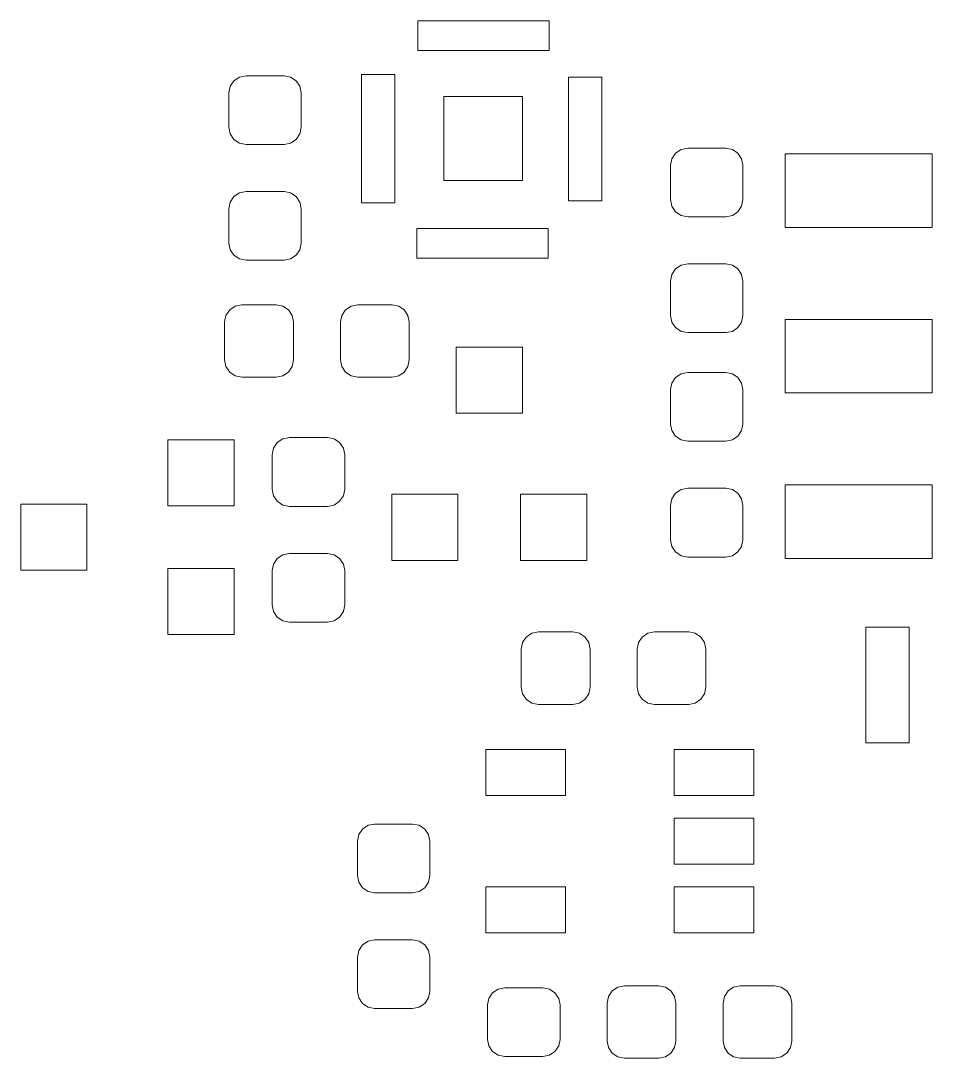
# Model space of a CAD drawing. Header units: millimetres. Extents: x -38 to 35, y -96 to 126.
# Drawn here: x 14.05 to 26.63, y -41.81 to -27.47 of the extents above; entities that cross this region are included whole.
import ezdxf

# ---------------------------------------------------------------- set-up
doc = ezdxf.new("R2010")
doc.units = ezdxf.units.MM
doc.header["$MEASUREMENT"] = 0
doc.layers.add('Layer 1', color=7, linetype='Continuous')

msp = doc.modelspace()

# ---------------------------------------------------------------- linework, layer by layer
at = {"layer": 'Layer 1', "color": 250, "lineweight": 20}
for points in [[(21.3439, -27.8818), (21.3439, -27.8818), (19.5314, -27.8818), (19.5314, -27.8818), (19.5314, -27.8818), (19.5314, -27.8818), (19.5314, -27.4716), (19.5314, -27.4716), (19.5314, -27.4716), (19.5314, -27.4716), (21.3439, -27.4716), (21.3439, -27.4716), (21.3439, -27.4716), (21.3439, -27.4716), (21.3439, -27.8818), (21.3439, -27.8818)], [(19.2139, -29.9852), (19.2139, -29.9852), (18.7509, -29.9852), (18.7509, -29.9852), (18.7509, -29.9852), (18.7509, -29.9852), (18.7509, -28.2124), (18.7509, -28.2124), (18.7509, -28.2124), (18.7509, -28.2124), (19.2139, -28.2124), (19.2139, -28.2124), (19.2139, -28.2124), (19.2139, -28.2124), (19.2139, -29.9852), (19.2139, -29.9852)], [(22.0715, -29.9586), (22.0715, -29.9586), (21.6085, -29.9586), (21.6085, -29.9586), (21.6085, -29.9586), (21.6085, -29.9586), (21.6085, -28.2521), (21.6085, -28.2521), (21.6085, -28.2521), (21.6085, -28.2521), (22.0715, -28.2521), (22.0715, -28.2521), (22.0715, -28.2521), (22.0715, -28.2521), (22.0715, -29.9586), (22.0715, -29.9586)], [(20.9735, -29.6808), (20.9735, -29.6808), (19.8887, -29.6808), (19.8887, -29.6808), (19.8887, -29.6808), (19.8887, -29.6808), (19.8887, -28.5166), (19.8887, -28.5166), (19.8887, -28.5166), (19.8887, -28.5166), (20.9735, -28.5166), (20.9735, -28.5166), (20.9735, -28.5166), (20.9735, -28.5166), (20.9735, -29.6808), (20.9735, -29.6808)], [(21.3307, -30.7525), (21.3307, -30.7525), (19.5182, -30.7525), (19.5182, -30.7525), (19.5182, -30.7525), (19.5182, -30.7525), (19.5182, -30.3423), (19.5182, -30.3423), (19.5182, -30.3423), (19.5182, -30.3423), (21.3307, -30.3423), (21.3307, -30.3423), (21.3307, -30.3423), (21.3307, -30.3423), (21.3307, -30.7525), (21.3307, -30.7525)]]:
    msp.add_open_spline(points, degree=3, knots=[0, 0, 0, 0, 0.2, 0.2, 0.2, 0.2, 0.4, 0.4, 0.4, 0.4, 0.6, 0.6, 0.6, 0.6, 1, 1, 1, 1], dxfattribs=at)
at = {"layer": 'Layer 1', "lineweight": 9}
for points, knots in [([(17.6822, -29.181), (17.6822, -29.181), (17.7731, -29.1629), (17.7731, -29.1629), (17.7731, -29.1629), (17.7731, -29.1629), (17.8501, -29.1114), (17.8501, -29.1114), (17.8501, -29.1114), (17.8501, -29.1114), (17.9016, -29.0344), (17.9016, -29.0344), (17.9016, -29.0344), (17.9016, -29.0344), (17.9197, -28.9435), (17.9197, -28.9435), (17.9197, -28.9435), (17.9197, -28.9435), (17.9197, -28.4685), (17.9197, -28.4685), (17.9197, -28.4685), (17.9197, -28.4685), (17.9016, -28.3776), (17.9016, -28.3776), (17.9016, -28.3776), (17.9016, -28.3776), (17.8501, -28.3006), (17.8501, -28.3006), (17.8501, -28.3006), (17.8501, -28.3006), (17.7731, -28.2491), (17.7731, -28.2491), (17.7731, -28.2491), (17.7731, -28.2491), (17.6822, -28.231), (17.6822, -28.231), (17.6822, -28.231), (17.6822, -28.231), (17.1572, -28.231), (17.1572, -28.231), (17.1572, -28.231), (17.1572, -28.231), (17.0663, -28.2491), (17.0663, -28.2491), (17.0663, -28.2491), (17.0663, -28.2491), (16.9893, -28.3006), (16.9893, -28.3006), (16.9893, -28.3006), (16.9893, -28.3006), (16.9378, -28.3776), (16.9378, -28.3776), (16.9378, -28.3776), (16.9378, -28.3776), (16.9197, -28.4685), (16.9197, -28.4685), (16.9197, -28.4685), (16.9197, -28.4685), (16.9197, -28.9435), (16.9197, -28.9435), (16.9197, -28.9435), (16.9197, -28.9435), (16.9378, -29.0344), (16.9378, -29.0344), (16.9378, -29.0344), (16.9378, -29.0344), (16.9893, -29.1114), (16.9893, -29.1114), (16.9893, -29.1114), (16.9893, -29.1114), (17.0663, -29.1629), (17.0663, -29.1629), (17.0663, -29.1629), (17.0663, -29.1629), (17.1572, -29.181), (17.1572, -29.181), (17.1572, -29.181), (17.1572, -29.181), (17.6822, -29.181), (17.6822, -29.181)], [0, 0, 0, 0, 0.047619, 0.047619, 0.047619, 0.047619, 0.0952381, 0.0952381, 0.0952381, 0.0952381, 0.1428571, 0.1428571, 0.1428571, 0.1428571, 0.1904762, 0.1904762, 0.1904762, 0.1904762, 0.2380952, 0.2380952, 0.2380952, 0.2380952, 0.2857143, 0.2857143, 0.2857143, 0.2857143, 0.3333333, 0.3333333, 0.3333333, 0.3333333, 0.3809524, 0.3809524, 0.3809524, 0.3809524, 0.4285714, 0.4285714, 0.4285714, 0.4285714, 0.4761905, 0.4761905, 0.4761905, 0.4761905, 0.5238095, 0.5238095, 0.5238095, 0.5238095, 0.5714286, 0.5714286, 0.5714286, 0.5714286, 0.6190476, 0.6190476, 0.6190476, 0.6190476, 0.6666667, 0.6666667, 0.6666667, 0.6666667, 0.7142857, 0.7142857, 0.7142857, 0.7142857, 0.7619048, 0.7619048, 0.7619048, 0.7619048, 0.8095238, 0.8095238, 0.8095238, 0.8095238, 0.8571429, 0.8571429, 0.8571429, 0.8571429, 0.9047619, 0.9047619, 0.9047619, 0.9047619, 1, 1, 1, 1]), ([(23.7822, -30.181), (23.7822, -30.181), (23.8731, -30.1629), (23.8731, -30.1629), (23.8731, -30.1629), (23.8731, -30.1629), (23.9501, -30.1114), (23.9501, -30.1114), (23.9501, -30.1114), (23.9501, -30.1114), (24.0016, -30.0344), (24.0016, -30.0344), (24.0016, -30.0344), (24.0016, -30.0344), (24.0197, -29.9435), (24.0197, -29.9435), (24.0197, -29.9435), (24.0197, -29.9435), (24.0197, -29.4685), (24.0197, -29.4685), (24.0197, -29.4685), (24.0197, -29.4685), (24.0016, -29.3776), (24.0016, -29.3776), (24.0016, -29.3776), (24.0016, -29.3776), (23.9501, -29.3006), (23.9501, -29.3006), (23.9501, -29.3006), (23.9501, -29.3006), (23.8731, -29.2491), (23.8731, -29.2491), (23.8731, -29.2491), (23.8731, -29.2491), (23.7822, -29.231), (23.7822, -29.231), (23.7822, -29.231), (23.7822, -29.231), (23.2572, -29.231), (23.2572, -29.231), (23.2572, -29.231), (23.2572, -29.231), (23.1663, -29.2491), (23.1663, -29.2491), (23.1663, -29.2491), (23.1663, -29.2491), (23.0893, -29.3006), (23.0893, -29.3006), (23.0893, -29.3006), (23.0893, -29.3006), (23.0378, -29.3776), (23.0378, -29.3776), (23.0378, -29.3776), (23.0378, -29.3776), (23.0197, -29.4685), (23.0197, -29.4685), (23.0197, -29.4685), (23.0197, -29.4685), (23.0197, -29.9435), (23.0197, -29.9435), (23.0197, -29.9435), (23.0197, -29.9435), (23.0378, -30.0344), (23.0378, -30.0344), (23.0378, -30.0344), (23.0378, -30.0344), (23.0893, -30.1114), (23.0893, -30.1114), (23.0893, -30.1114), (23.0893, -30.1114), (23.1663, -30.1629), (23.1663, -30.1629), (23.1663, -30.1629), (23.1663, -30.1629), (23.2572, -30.181), (23.2572, -30.181), (23.2572, -30.181), (23.2572, -30.181), (23.7822, -30.181), (23.7822, -30.181)], [0, 0, 0, 0, 0.047619, 0.047619, 0.047619, 0.047619, 0.0952381, 0.0952381, 0.0952381, 0.0952381, 0.1428571, 0.1428571, 0.1428571, 0.1428571, 0.1904762, 0.1904762, 0.1904762, 0.1904762, 0.2380952, 0.2380952, 0.2380952, 0.2380952, 0.2857143, 0.2857143, 0.2857143, 0.2857143, 0.3333333, 0.3333333, 0.3333333, 0.3333333, 0.3809524, 0.3809524, 0.3809524, 0.3809524, 0.4285714, 0.4285714, 0.4285714, 0.4285714, 0.4761905, 0.4761905, 0.4761905, 0.4761905, 0.5238095, 0.5238095, 0.5238095, 0.5238095, 0.5714286, 0.5714286, 0.5714286, 0.5714286, 0.6190476, 0.6190476, 0.6190476, 0.6190476, 0.6666667, 0.6666667, 0.6666667, 0.6666667, 0.7142857, 0.7142857, 0.7142857, 0.7142857, 0.7619048, 0.7619048, 0.7619048, 0.7619048, 0.8095238, 0.8095238, 0.8095238, 0.8095238, 0.8571429, 0.8571429, 0.8571429, 0.8571429, 0.9047619, 0.9047619, 0.9047619, 0.9047619, 1, 1, 1, 1]), ([(26.6337, -29.312), (26.6337, -29.312), (24.6017, -29.312), (24.6017, -29.312), (24.6017, -29.312), (24.6017, -29.312), (24.6017, -30.328), (24.6017, -30.328), (24.6017, -30.328), (24.6017, -30.328), (26.6337, -30.328), (26.6337, -30.328), (26.6337, -30.328), (26.6337, -30.328), (26.6337, -29.312), (26.6337, -29.312)], [0, 0, 0, 0, 0.2, 0.2, 0.2, 0.2, 0.4, 0.4, 0.4, 0.4, 0.6, 0.6, 0.6, 0.6, 1, 1, 1, 1]), ([(17.6822, -30.781), (17.6822, -30.781), (17.7731, -30.7629), (17.7731, -30.7629), (17.7731, -30.7629), (17.7731, -30.7629), (17.8501, -30.7114), (17.8501, -30.7114), (17.8501, -30.7114), (17.8501, -30.7114), (17.9016, -30.6344), (17.9016, -30.6344), (17.9016, -30.6344), (17.9016, -30.6344), (17.9197, -30.5435), (17.9197, -30.5435), (17.9197, -30.5435), (17.9197, -30.5435), (17.9197, -30.0685), (17.9197, -30.0685), (17.9197, -30.0685), (17.9197, -30.0685), (17.9016, -29.9776), (17.9016, -29.9776), (17.9016, -29.9776), (17.9016, -29.9776), (17.8501, -29.9006), (17.8501, -29.9006), (17.8501, -29.9006), (17.8501, -29.9006), (17.7731, -29.8491), (17.7731, -29.8491), (17.7731, -29.8491), (17.7731, -29.8491), (17.6822, -29.831), (17.6822, -29.831), (17.6822, -29.831), (17.6822, -29.831), (17.1572, -29.831), (17.1572, -29.831), (17.1572, -29.831), (17.1572, -29.831), (17.0663, -29.8491), (17.0663, -29.8491), (17.0663, -29.8491), (17.0663, -29.8491), (16.9893, -29.9006), (16.9893, -29.9006), (16.9893, -29.9006), (16.9893, -29.9006), (16.9378, -29.9776), (16.9378, -29.9776), (16.9378, -29.9776), (16.9378, -29.9776), (16.9197, -30.0685), (16.9197, -30.0685), (16.9197, -30.0685), (16.9197, -30.0685), (16.9197, -30.5435), (16.9197, -30.5435), (16.9197, -30.5435), (16.9197, -30.5435), (16.9378, -30.6344), (16.9378, -30.6344), (16.9378, -30.6344), (16.9378, -30.6344), (16.9893, -30.7114), (16.9893, -30.7114), (16.9893, -30.7114), (16.9893, -30.7114), (17.0663, -30.7629), (17.0663, -30.7629), (17.0663, -30.7629), (17.0663, -30.7629), (17.1572, -30.781), (17.1572, -30.781), (17.1572, -30.781), (17.1572, -30.781), (17.6822, -30.781), (17.6822, -30.781)], [0, 0, 0, 0, 0.047619, 0.047619, 0.047619, 0.047619, 0.0952381, 0.0952381, 0.0952381, 0.0952381, 0.1428571, 0.1428571, 0.1428571, 0.1428571, 0.1904762, 0.1904762, 0.1904762, 0.1904762, 0.2380952, 0.2380952, 0.2380952, 0.2380952, 0.2857143, 0.2857143, 0.2857143, 0.2857143, 0.3333333, 0.3333333, 0.3333333, 0.3333333, 0.3809524, 0.3809524, 0.3809524, 0.3809524, 0.4285714, 0.4285714, 0.4285714, 0.4285714, 0.4761905, 0.4761905, 0.4761905, 0.4761905, 0.5238095, 0.5238095, 0.5238095, 0.5238095, 0.5714286, 0.5714286, 0.5714286, 0.5714286, 0.6190476, 0.6190476, 0.6190476, 0.6190476, 0.6666667, 0.6666667, 0.6666667, 0.6666667, 0.7142857, 0.7142857, 0.7142857, 0.7142857, 0.7619048, 0.7619048, 0.7619048, 0.7619048, 0.8095238, 0.8095238, 0.8095238, 0.8095238, 0.8571429, 0.8571429, 0.8571429, 0.8571429, 0.9047619, 0.9047619, 0.9047619, 0.9047619, 1, 1, 1, 1]), ([(23.7822, -31.781), (23.7822, -31.781), (23.8731, -31.7629), (23.8731, -31.7629), (23.8731, -31.7629), (23.8731, -31.7629), (23.9501, -31.7114), (23.9501, -31.7114), (23.9501, -31.7114), (23.9501, -31.7114), (24.0016, -31.6344), (24.0016, -31.6344), (24.0016, -31.6344), (24.0016, -31.6344), (24.0197, -31.5435), (24.0197, -31.5435), (24.0197, -31.5435), (24.0197, -31.5435), (24.0197, -31.0685), (24.0197, -31.0685), (24.0197, -31.0685), (24.0197, -31.0685), (24.0016, -30.9776), (24.0016, -30.9776), (24.0016, -30.9776), (24.0016, -30.9776), (23.9501, -30.9006), (23.9501, -30.9006), (23.9501, -30.9006), (23.9501, -30.9006), (23.8731, -30.8491), (23.8731, -30.8491), (23.8731, -30.8491), (23.8731, -30.8491), (23.7822, -30.831), (23.7822, -30.831), (23.7822, -30.831), (23.7822, -30.831), (23.2572, -30.831), (23.2572, -30.831), (23.2572, -30.831), (23.2572, -30.831), (23.1663, -30.8491), (23.1663, -30.8491), (23.1663, -30.8491), (23.1663, -30.8491), (23.0893, -30.9006), (23.0893, -30.9006), (23.0893, -30.9006), (23.0893, -30.9006), (23.0378, -30.9776), (23.0378, -30.9776), (23.0378, -30.9776), (23.0378, -30.9776), (23.0197, -31.0685), (23.0197, -31.0685), (23.0197, -31.0685), (23.0197, -31.0685), (23.0197, -31.5435), (23.0197, -31.5435), (23.0197, -31.5435), (23.0197, -31.5435), (23.0378, -31.6344), (23.0378, -31.6344), (23.0378, -31.6344), (23.0378, -31.6344), (23.0893, -31.7114), (23.0893, -31.7114), (23.0893, -31.7114), (23.0893, -31.7114), (23.1663, -31.7629), (23.1663, -31.7629), (23.1663, -31.7629), (23.1663, -31.7629), (23.2572, -31.781), (23.2572, -31.781), (23.2572, -31.781), (23.2572, -31.781), (23.7822, -31.781), (23.7822, -31.781)], [0, 0, 0, 0, 0.047619, 0.047619, 0.047619, 0.047619, 0.0952381, 0.0952381, 0.0952381, 0.0952381, 0.1428571, 0.1428571, 0.1428571, 0.1428571, 0.1904762, 0.1904762, 0.1904762, 0.1904762, 0.2380952, 0.2380952, 0.2380952, 0.2380952, 0.2857143, 0.2857143, 0.2857143, 0.2857143, 0.3333333, 0.3333333, 0.3333333, 0.3333333, 0.3809524, 0.3809524, 0.3809524, 0.3809524, 0.4285714, 0.4285714, 0.4285714, 0.4285714, 0.4761905, 0.4761905, 0.4761905, 0.4761905, 0.5238095, 0.5238095, 0.5238095, 0.5238095, 0.5714286, 0.5714286, 0.5714286, 0.5714286, 0.6190476, 0.6190476, 0.6190476, 0.6190476, 0.6666667, 0.6666667, 0.6666667, 0.6666667, 0.7142857, 0.7142857, 0.7142857, 0.7142857, 0.7619048, 0.7619048, 0.7619048, 0.7619048, 0.8095238, 0.8095238, 0.8095238, 0.8095238, 0.8571429, 0.8571429, 0.8571429, 0.8571429, 0.9047619, 0.9047619, 0.9047619, 0.9047619, 1, 1, 1, 1]), ([(16.8622, -32.1586), (16.8622, -32.1586), (16.8803, -32.2495), (16.8803, -32.2495), (16.8803, -32.2495), (16.8803, -32.2495), (16.9318, -32.3265), (16.9318, -32.3265), (16.9318, -32.3265), (16.9318, -32.3265), (17.0088, -32.378), (17.0088, -32.378), (17.0088, -32.378), (17.0088, -32.378), (17.0997, -32.3961), (17.0997, -32.3961), (17.0997, -32.3961), (17.0997, -32.3961), (17.5747, -32.3961), (17.5747, -32.3961), (17.5747, -32.3961), (17.5747, -32.3961), (17.6656, -32.378), (17.6656, -32.378), (17.6656, -32.378), (17.6656, -32.378), (17.7426, -32.3265), (17.7426, -32.3265), (17.7426, -32.3265), (17.7426, -32.3265), (17.7941, -32.2495), (17.7941, -32.2495), (17.7941, -32.2495), (17.7941, -32.2495), (17.8122, -32.1586), (17.8122, -32.1586), (17.8122, -32.1586), (17.8122, -32.1586), (17.8122, -31.6336), (17.8122, -31.6336), (17.8122, -31.6336), (17.8122, -31.6336), (17.7941, -31.5427), (17.7941, -31.5427), (17.7941, -31.5427), (17.7941, -31.5427), (17.7426, -31.4657), (17.7426, -31.4657), (17.7426, -31.4657), (17.7426, -31.4657), (17.6656, -31.4142), (17.6656, -31.4142), (17.6656, -31.4142), (17.6656, -31.4142), (17.5747, -31.3961), (17.5747, -31.3961), (17.5747, -31.3961), (17.5747, -31.3961), (17.0997, -31.3961), (17.0997, -31.3961), (17.0997, -31.3961), (17.0997, -31.3961), (17.0088, -31.4142), (17.0088, -31.4142), (17.0088, -31.4142), (17.0088, -31.4142), (16.9318, -31.4657), (16.9318, -31.4657), (16.9318, -31.4657), (16.9318, -31.4657), (16.8803, -31.5427), (16.8803, -31.5427), (16.8803, -31.5427), (16.8803, -31.5427), (16.8622, -31.6336), (16.8622, -31.6336), (16.8622, -31.6336), (16.8622, -31.6336), (16.8622, -32.1586), (16.8622, -32.1586)], [0, 0, 0, 0, 0.047619, 0.047619, 0.047619, 0.047619, 0.0952381, 0.0952381, 0.0952381, 0.0952381, 0.1428571, 0.1428571, 0.1428571, 0.1428571, 0.1904762, 0.1904762, 0.1904762, 0.1904762, 0.2380952, 0.2380952, 0.2380952, 0.2380952, 0.2857143, 0.2857143, 0.2857143, 0.2857143, 0.3333333, 0.3333333, 0.3333333, 0.3333333, 0.3809524, 0.3809524, 0.3809524, 0.3809524, 0.4285714, 0.4285714, 0.4285714, 0.4285714, 0.4761905, 0.4761905, 0.4761905, 0.4761905, 0.5238095, 0.5238095, 0.5238095, 0.5238095, 0.5714286, 0.5714286, 0.5714286, 0.5714286, 0.6190476, 0.6190476, 0.6190476, 0.6190476, 0.6666667, 0.6666667, 0.6666667, 0.6666667, 0.7142857, 0.7142857, 0.7142857, 0.7142857, 0.7619048, 0.7619048, 0.7619048, 0.7619048, 0.8095238, 0.8095238, 0.8095238, 0.8095238, 0.8571429, 0.8571429, 0.8571429, 0.8571429, 0.9047619, 0.9047619, 0.9047619, 0.9047619, 1, 1, 1, 1]), ([(18.4622, -32.1586), (18.4622, -32.1586), (18.4803, -32.2495), (18.4803, -32.2495), (18.4803, -32.2495), (18.4803, -32.2495), (18.5318, -32.3265), (18.5318, -32.3265), (18.5318, -32.3265), (18.5318, -32.3265), (18.6088, -32.378), (18.6088, -32.378), (18.6088, -32.378), (18.6088, -32.378), (18.6997, -32.3961), (18.6997, -32.3961), (18.6997, -32.3961), (18.6997, -32.3961), (19.1747, -32.3961), (19.1747, -32.3961), (19.1747, -32.3961), (19.1747, -32.3961), (19.2656, -32.378), (19.2656, -32.378), (19.2656, -32.378), (19.2656, -32.378), (19.3426, -32.3265), (19.3426, -32.3265), (19.3426, -32.3265), (19.3426, -32.3265), (19.3941, -32.2495), (19.3941, -32.2495), (19.3941, -32.2495), (19.3941, -32.2495), (19.4122, -32.1586), (19.4122, -32.1586), (19.4122, -32.1586), (19.4122, -32.1586), (19.4122, -31.6336), (19.4122, -31.6336), (19.4122, -31.6336), (19.4122, -31.6336), (19.3941, -31.5427), (19.3941, -31.5427), (19.3941, -31.5427), (19.3941, -31.5427), (19.3426, -31.4657), (19.3426, -31.4657), (19.3426, -31.4657), (19.3426, -31.4657), (19.2656, -31.4142), (19.2656, -31.4142), (19.2656, -31.4142), (19.2656, -31.4142), (19.1747, -31.3961), (19.1747, -31.3961), (19.1747, -31.3961), (19.1747, -31.3961), (18.6997, -31.3961), (18.6997, -31.3961), (18.6997, -31.3961), (18.6997, -31.3961), (18.6088, -31.4142), (18.6088, -31.4142), (18.6088, -31.4142), (18.6088, -31.4142), (18.5318, -31.4657), (18.5318, -31.4657), (18.5318, -31.4657), (18.5318, -31.4657), (18.4803, -31.5427), (18.4803, -31.5427), (18.4803, -31.5427), (18.4803, -31.5427), (18.4622, -31.6336), (18.4622, -31.6336), (18.4622, -31.6336), (18.4622, -31.6336), (18.4622, -32.1586), (18.4622, -32.1586)], [0, 0, 0, 0, 0.047619, 0.047619, 0.047619, 0.047619, 0.0952381, 0.0952381, 0.0952381, 0.0952381, 0.1428571, 0.1428571, 0.1428571, 0.1428571, 0.1904762, 0.1904762, 0.1904762, 0.1904762, 0.2380952, 0.2380952, 0.2380952, 0.2380952, 0.2857143, 0.2857143, 0.2857143, 0.2857143, 0.3333333, 0.3333333, 0.3333333, 0.3333333, 0.3809524, 0.3809524, 0.3809524, 0.3809524, 0.4285714, 0.4285714, 0.4285714, 0.4285714, 0.4761905, 0.4761905, 0.4761905, 0.4761905, 0.5238095, 0.5238095, 0.5238095, 0.5238095, 0.5714286, 0.5714286, 0.5714286, 0.5714286, 0.6190476, 0.6190476, 0.6190476, 0.6190476, 0.6666667, 0.6666667, 0.6666667, 0.6666667, 0.7142857, 0.7142857, 0.7142857, 0.7142857, 0.7619048, 0.7619048, 0.7619048, 0.7619048, 0.8095238, 0.8095238, 0.8095238, 0.8095238, 0.8571429, 0.8571429, 0.8571429, 0.8571429, 0.9047619, 0.9047619, 0.9047619, 0.9047619, 1, 1, 1, 1]), ([(26.6337, -31.598), (26.6337, -31.598), (24.6017, -31.598), (24.6017, -31.598), (24.6017, -31.598), (24.6017, -31.598), (24.6017, -32.614), (24.6017, -32.614), (24.6017, -32.614), (24.6017, -32.614), (26.6337, -32.614), (26.6337, -32.614), (26.6337, -32.614), (26.6337, -32.614), (26.6337, -31.598), (26.6337, -31.598)], [0, 0, 0, 0, 0.2, 0.2, 0.2, 0.2, 0.4, 0.4, 0.4, 0.4, 0.6, 0.6, 0.6, 0.6, 1, 1, 1, 1]), ([(20.9734, -32.8955), (20.9734, -32.8955), (20.9734, -31.9811), (20.9734, -31.9811), (20.9734, -31.9811), (20.9734, -31.9811), (20.059, -31.9811), (20.059, -31.9811), (20.059, -31.9811), (20.059, -31.9811), (20.059, -32.8955), (20.059, -32.8955), (20.059, -32.8955), (20.059, -32.8955), (20.9734, -32.8955), (20.9734, -32.8955)], [0, 0, 0, 0, 0.2, 0.2, 0.2, 0.2, 0.4, 0.4, 0.4, 0.4, 0.6, 0.6, 0.6, 0.6, 1, 1, 1, 1]), ([(23.7822, -33.281), (23.7822, -33.281), (23.8731, -33.2629), (23.8731, -33.2629), (23.8731, -33.2629), (23.8731, -33.2629), (23.9501, -33.2114), (23.9501, -33.2114), (23.9501, -33.2114), (23.9501, -33.2114), (24.0016, -33.1344), (24.0016, -33.1344), (24.0016, -33.1344), (24.0016, -33.1344), (24.0197, -33.0435), (24.0197, -33.0435), (24.0197, -33.0435), (24.0197, -33.0435), (24.0197, -32.5685), (24.0197, -32.5685), (24.0197, -32.5685), (24.0197, -32.5685), (24.0016, -32.4776), (24.0016, -32.4776), (24.0016, -32.4776), (24.0016, -32.4776), (23.9501, -32.4006), (23.9501, -32.4006), (23.9501, -32.4006), (23.9501, -32.4006), (23.8731, -32.3491), (23.8731, -32.3491), (23.8731, -32.3491), (23.8731, -32.3491), (23.7822, -32.331), (23.7822, -32.331), (23.7822, -32.331), (23.7822, -32.331), (23.2572, -32.331), (23.2572, -32.331), (23.2572, -32.331), (23.2572, -32.331), (23.1663, -32.3491), (23.1663, -32.3491), (23.1663, -32.3491), (23.1663, -32.3491), (23.0893, -32.4006), (23.0893, -32.4006), (23.0893, -32.4006), (23.0893, -32.4006), (23.0378, -32.4776), (23.0378, -32.4776), (23.0378, -32.4776), (23.0378, -32.4776), (23.0197, -32.5685), (23.0197, -32.5685), (23.0197, -32.5685), (23.0197, -32.5685), (23.0197, -33.0435), (23.0197, -33.0435), (23.0197, -33.0435), (23.0197, -33.0435), (23.0378, -33.1344), (23.0378, -33.1344), (23.0378, -33.1344), (23.0378, -33.1344), (23.0893, -33.2114), (23.0893, -33.2114), (23.0893, -33.2114), (23.0893, -33.2114), (23.1663, -33.2629), (23.1663, -33.2629), (23.1663, -33.2629), (23.1663, -33.2629), (23.2572, -33.281), (23.2572, -33.281), (23.2572, -33.281), (23.2572, -33.281), (23.7822, -33.281), (23.7822, -33.281)], [0, 0, 0, 0, 0.047619, 0.047619, 0.047619, 0.047619, 0.0952381, 0.0952381, 0.0952381, 0.0952381, 0.1428571, 0.1428571, 0.1428571, 0.1428571, 0.1904762, 0.1904762, 0.1904762, 0.1904762, 0.2380952, 0.2380952, 0.2380952, 0.2380952, 0.2857143, 0.2857143, 0.2857143, 0.2857143, 0.3333333, 0.3333333, 0.3333333, 0.3333333, 0.3809524, 0.3809524, 0.3809524, 0.3809524, 0.4285714, 0.4285714, 0.4285714, 0.4285714, 0.4761905, 0.4761905, 0.4761905, 0.4761905, 0.5238095, 0.5238095, 0.5238095, 0.5238095, 0.5714286, 0.5714286, 0.5714286, 0.5714286, 0.6190476, 0.6190476, 0.6190476, 0.6190476, 0.6666667, 0.6666667, 0.6666667, 0.6666667, 0.7142857, 0.7142857, 0.7142857, 0.7142857, 0.7619048, 0.7619048, 0.7619048, 0.7619048, 0.8095238, 0.8095238, 0.8095238, 0.8095238, 0.8571429, 0.8571429, 0.8571429, 0.8571429, 0.9047619, 0.9047619, 0.9047619, 0.9047619, 1, 1, 1, 1]), ([(17.7572, -33.231), (17.7572, -33.231), (17.6663, -33.2491), (17.6663, -33.2491), (17.6663, -33.2491), (17.6663, -33.2491), (17.5893, -33.3006), (17.5893, -33.3006), (17.5893, -33.3006), (17.5893, -33.3006), (17.5378, -33.3776), (17.5378, -33.3776), (17.5378, -33.3776), (17.5378, -33.3776), (17.5197, -33.4685), (17.5197, -33.4685), (17.5197, -33.4685), (17.5197, -33.4685), (17.5197, -33.9435), (17.5197, -33.9435), (17.5197, -33.9435), (17.5197, -33.9435), (17.5378, -34.0344), (17.5378, -34.0344), (17.5378, -34.0344), (17.5378, -34.0344), (17.5893, -34.1114), (17.5893, -34.1114), (17.5893, -34.1114), (17.5893, -34.1114), (17.6663, -34.1629), (17.6663, -34.1629), (17.6663, -34.1629), (17.6663, -34.1629), (17.7572, -34.181), (17.7572, -34.181), (17.7572, -34.181), (17.7572, -34.181), (18.2822, -34.181), (18.2822, -34.181), (18.2822, -34.181), (18.2822, -34.181), (18.3731, -34.1629), (18.3731, -34.1629), (18.3731, -34.1629), (18.3731, -34.1629), (18.4501, -34.1114), (18.4501, -34.1114), (18.4501, -34.1114), (18.4501, -34.1114), (18.5016, -34.0344), (18.5016, -34.0344), (18.5016, -34.0344), (18.5016, -34.0344), (18.5197, -33.9435), (18.5197, -33.9435), (18.5197, -33.9435), (18.5197, -33.9435), (18.5197, -33.4685), (18.5197, -33.4685), (18.5197, -33.4685), (18.5197, -33.4685), (18.5016, -33.3776), (18.5016, -33.3776), (18.5016, -33.3776), (18.5016, -33.3776), (18.4501, -33.3006), (18.4501, -33.3006), (18.4501, -33.3006), (18.4501, -33.3006), (18.3731, -33.2491), (18.3731, -33.2491), (18.3731, -33.2491), (18.3731, -33.2491), (18.2822, -33.231), (18.2822, -33.231), (18.2822, -33.231), (18.2822, -33.231), (17.7572, -33.231), (17.7572, -33.231)], [0, 0, 0, 0, 0.047619, 0.047619, 0.047619, 0.047619, 0.0952381, 0.0952381, 0.0952381, 0.0952381, 0.1428571, 0.1428571, 0.1428571, 0.1428571, 0.1904762, 0.1904762, 0.1904762, 0.1904762, 0.2380952, 0.2380952, 0.2380952, 0.2380952, 0.2857143, 0.2857143, 0.2857143, 0.2857143, 0.3333333, 0.3333333, 0.3333333, 0.3333333, 0.3809524, 0.3809524, 0.3809524, 0.3809524, 0.4285714, 0.4285714, 0.4285714, 0.4285714, 0.4761905, 0.4761905, 0.4761905, 0.4761905, 0.5238095, 0.5238095, 0.5238095, 0.5238095, 0.5714286, 0.5714286, 0.5714286, 0.5714286, 0.6190476, 0.6190476, 0.6190476, 0.6190476, 0.6666667, 0.6666667, 0.6666667, 0.6666667, 0.7142857, 0.7142857, 0.7142857, 0.7142857, 0.7619048, 0.7619048, 0.7619048, 0.7619048, 0.8095238, 0.8095238, 0.8095238, 0.8095238, 0.8571429, 0.8571429, 0.8571429, 0.8571429, 0.9047619, 0.9047619, 0.9047619, 0.9047619, 1, 1, 1, 1]), ([(16.9929, -33.2598), (16.9929, -33.2598), (16.0785, -33.2598), (16.0785, -33.2598), (16.0785, -33.2598), (16.0785, -33.2598), (16.0785, -34.1742), (16.0785, -34.1742), (16.0785, -34.1742), (16.0785, -34.1742), (16.9929, -34.1742), (16.9929, -34.1742), (16.9929, -34.1742), (16.9929, -34.1742), (16.9929, -33.2598), (16.9929, -33.2598)], [0, 0, 0, 0, 0.2, 0.2, 0.2, 0.2, 0.4, 0.4, 0.4, 0.4, 0.6, 0.6, 0.6, 0.6, 1, 1, 1, 1]), ([(23.7822, -34.881), (23.7822, -34.881), (23.8731, -34.8629), (23.8731, -34.8629), (23.8731, -34.8629), (23.8731, -34.8629), (23.9501, -34.8114), (23.9501, -34.8114), (23.9501, -34.8114), (23.9501, -34.8114), (24.0016, -34.7344), (24.0016, -34.7344), (24.0016, -34.7344), (24.0016, -34.7344), (24.0197, -34.6435), (24.0197, -34.6435), (24.0197, -34.6435), (24.0197, -34.6435), (24.0197, -34.1685), (24.0197, -34.1685), (24.0197, -34.1685), (24.0197, -34.1685), (24.0016, -34.0776), (24.0016, -34.0776), (24.0016, -34.0776), (24.0016, -34.0776), (23.9501, -34.0006), (23.9501, -34.0006), (23.9501, -34.0006), (23.9501, -34.0006), (23.8731, -33.9491), (23.8731, -33.9491), (23.8731, -33.9491), (23.8731, -33.9491), (23.7822, -33.931), (23.7822, -33.931), (23.7822, -33.931), (23.7822, -33.931), (23.2572, -33.931), (23.2572, -33.931), (23.2572, -33.931), (23.2572, -33.931), (23.1663, -33.9491), (23.1663, -33.9491), (23.1663, -33.9491), (23.1663, -33.9491), (23.0893, -34.0006), (23.0893, -34.0006), (23.0893, -34.0006), (23.0893, -34.0006), (23.0378, -34.0776), (23.0378, -34.0776), (23.0378, -34.0776), (23.0378, -34.0776), (23.0197, -34.1685), (23.0197, -34.1685), (23.0197, -34.1685), (23.0197, -34.1685), (23.0197, -34.6435), (23.0197, -34.6435), (23.0197, -34.6435), (23.0197, -34.6435), (23.0378, -34.7344), (23.0378, -34.7344), (23.0378, -34.7344), (23.0378, -34.7344), (23.0893, -34.8114), (23.0893, -34.8114), (23.0893, -34.8114), (23.0893, -34.8114), (23.1663, -34.8629), (23.1663, -34.8629), (23.1663, -34.8629), (23.1663, -34.8629), (23.2572, -34.881), (23.2572, -34.881), (23.2572, -34.881), (23.2572, -34.881), (23.7822, -34.881), (23.7822, -34.881)], [0, 0, 0, 0, 0.047619, 0.047619, 0.047619, 0.047619, 0.0952381, 0.0952381, 0.0952381, 0.0952381, 0.1428571, 0.1428571, 0.1428571, 0.1428571, 0.1904762, 0.1904762, 0.1904762, 0.1904762, 0.2380952, 0.2380952, 0.2380952, 0.2380952, 0.2857143, 0.2857143, 0.2857143, 0.2857143, 0.3333333, 0.3333333, 0.3333333, 0.3333333, 0.3809524, 0.3809524, 0.3809524, 0.3809524, 0.4285714, 0.4285714, 0.4285714, 0.4285714, 0.4761905, 0.4761905, 0.4761905, 0.4761905, 0.5238095, 0.5238095, 0.5238095, 0.5238095, 0.5714286, 0.5714286, 0.5714286, 0.5714286, 0.6190476, 0.6190476, 0.6190476, 0.6190476, 0.6666667, 0.6666667, 0.6666667, 0.6666667, 0.7142857, 0.7142857, 0.7142857, 0.7142857, 0.7619048, 0.7619048, 0.7619048, 0.7619048, 0.8095238, 0.8095238, 0.8095238, 0.8095238, 0.8571429, 0.8571429, 0.8571429, 0.8571429, 0.9047619, 0.9047619, 0.9047619, 0.9047619, 1, 1, 1, 1]), ([(26.6337, -33.884), (26.6337, -33.884), (24.6017, -33.884), (24.6017, -33.884), (24.6017, -33.884), (24.6017, -33.884), (24.6017, -34.9), (24.6017, -34.9), (24.6017, -34.9), (24.6017, -34.9), (26.6337, -34.9), (26.6337, -34.9), (26.6337, -34.9), (26.6337, -34.9), (26.6337, -33.884), (26.6337, -33.884)], [0, 0, 0, 0, 0.2, 0.2, 0.2, 0.2, 0.4, 0.4, 0.4, 0.4, 0.6, 0.6, 0.6, 0.6, 1, 1, 1, 1]), ([(20.0844, -34.9275), (20.0844, -34.9275), (20.0844, -34.0131), (20.0844, -34.0131), (20.0844, -34.0131), (20.0844, -34.0131), (19.17, -34.0131), (19.17, -34.0131), (19.17, -34.0131), (19.17, -34.0131), (19.17, -34.9275), (19.17, -34.9275), (19.17, -34.9275), (19.17, -34.9275), (20.0844, -34.9275), (20.0844, -34.9275)], [0, 0, 0, 0, 0.2, 0.2, 0.2, 0.2, 0.4, 0.4, 0.4, 0.4, 0.6, 0.6, 0.6, 0.6, 1, 1, 1, 1]), ([(21.8624, -34.9275), (21.8624, -34.9275), (21.8624, -34.0131), (21.8624, -34.0131), (21.8624, -34.0131), (21.8624, -34.0131), (20.948, -34.0131), (20.948, -34.0131), (20.948, -34.0131), (20.948, -34.0131), (20.948, -34.9275), (20.948, -34.9275), (20.948, -34.9275), (20.948, -34.9275), (21.8624, -34.9275), (21.8624, -34.9275)], [0, 0, 0, 0, 0.2, 0.2, 0.2, 0.2, 0.4, 0.4, 0.4, 0.4, 0.6, 0.6, 0.6, 0.6, 1, 1, 1, 1]), ([(14.9609, -34.1488), (14.9609, -34.1488), (14.0465, -34.1488), (14.0465, -34.1488), (14.0465, -34.1488), (14.0465, -34.1488), (14.0465, -35.0632), (14.0465, -35.0632), (14.0465, -35.0632), (14.0465, -35.0632), (14.9609, -35.0632), (14.9609, -35.0632), (14.9609, -35.0632), (14.9609, -35.0632), (14.9609, -34.1488), (14.9609, -34.1488)], [0, 0, 0, 0, 0.2, 0.2, 0.2, 0.2, 0.4, 0.4, 0.4, 0.4, 0.6, 0.6, 0.6, 0.6, 1, 1, 1, 1]), ([(17.7572, -34.831), (17.7572, -34.831), (17.6663, -34.8491), (17.6663, -34.8491), (17.6663, -34.8491), (17.6663, -34.8491), (17.5893, -34.9006), (17.5893, -34.9006), (17.5893, -34.9006), (17.5893, -34.9006), (17.5378, -34.9776), (17.5378, -34.9776), (17.5378, -34.9776), (17.5378, -34.9776), (17.5197, -35.0685), (17.5197, -35.0685), (17.5197, -35.0685), (17.5197, -35.0685), (17.5197, -35.5435), (17.5197, -35.5435), (17.5197, -35.5435), (17.5197, -35.5435), (17.5378, -35.6344), (17.5378, -35.6344), (17.5378, -35.6344), (17.5378, -35.6344), (17.5893, -35.7114), (17.5893, -35.7114), (17.5893, -35.7114), (17.5893, -35.7114), (17.6663, -35.7629), (17.6663, -35.7629), (17.6663, -35.7629), (17.6663, -35.7629), (17.7572, -35.781), (17.7572, -35.781), (17.7572, -35.781), (17.7572, -35.781), (18.2822, -35.781), (18.2822, -35.781), (18.2822, -35.781), (18.2822, -35.781), (18.3731, -35.7629), (18.3731, -35.7629), (18.3731, -35.7629), (18.3731, -35.7629), (18.4501, -35.7114), (18.4501, -35.7114), (18.4501, -35.7114), (18.4501, -35.7114), (18.5016, -35.6344), (18.5016, -35.6344), (18.5016, -35.6344), (18.5016, -35.6344), (18.5197, -35.5435), (18.5197, -35.5435), (18.5197, -35.5435), (18.5197, -35.5435), (18.5197, -35.0685), (18.5197, -35.0685), (18.5197, -35.0685), (18.5197, -35.0685), (18.5016, -34.9776), (18.5016, -34.9776), (18.5016, -34.9776), (18.5016, -34.9776), (18.4501, -34.9006), (18.4501, -34.9006), (18.4501, -34.9006), (18.4501, -34.9006), (18.3731, -34.8491), (18.3731, -34.8491), (18.3731, -34.8491), (18.3731, -34.8491), (18.2822, -34.831), (18.2822, -34.831), (18.2822, -34.831), (18.2822, -34.831), (17.7572, -34.831), (17.7572, -34.831)], [0, 0, 0, 0, 0.047619, 0.047619, 0.047619, 0.047619, 0.0952381, 0.0952381, 0.0952381, 0.0952381, 0.1428571, 0.1428571, 0.1428571, 0.1428571, 0.1904762, 0.1904762, 0.1904762, 0.1904762, 0.2380952, 0.2380952, 0.2380952, 0.2380952, 0.2857143, 0.2857143, 0.2857143, 0.2857143, 0.3333333, 0.3333333, 0.3333333, 0.3333333, 0.3809524, 0.3809524, 0.3809524, 0.3809524, 0.4285714, 0.4285714, 0.4285714, 0.4285714, 0.4761905, 0.4761905, 0.4761905, 0.4761905, 0.5238095, 0.5238095, 0.5238095, 0.5238095, 0.5714286, 0.5714286, 0.5714286, 0.5714286, 0.6190476, 0.6190476, 0.6190476, 0.6190476, 0.6666667, 0.6666667, 0.6666667, 0.6666667, 0.7142857, 0.7142857, 0.7142857, 0.7142857, 0.7619048, 0.7619048, 0.7619048, 0.7619048, 0.8095238, 0.8095238, 0.8095238, 0.8095238, 0.8571429, 0.8571429, 0.8571429, 0.8571429, 0.9047619, 0.9047619, 0.9047619, 0.9047619, 1, 1, 1, 1]), ([(16.9929, -35.0378), (16.9929, -35.0378), (16.0785, -35.0378), (16.0785, -35.0378), (16.0785, -35.0378), (16.0785, -35.0378), (16.0785, -35.9522), (16.0785, -35.9522), (16.0785, -35.9522), (16.0785, -35.9522), (16.9929, -35.9522), (16.9929, -35.9522), (16.9929, -35.9522), (16.9929, -35.9522), (16.9929, -35.0378), (16.9929, -35.0378)], [0, 0, 0, 0, 0.2, 0.2, 0.2, 0.2, 0.4, 0.4, 0.4, 0.4, 0.6, 0.6, 0.6, 0.6, 1, 1, 1, 1]), ([(21.9085, -36.1539), (21.9085, -36.1539), (21.8904, -36.063), (21.8904, -36.063), (21.8904, -36.063), (21.8904, -36.063), (21.8389, -35.986), (21.8389, -35.986), (21.8389, -35.986), (21.8389, -35.986), (21.7619, -35.9345), (21.7619, -35.9345), (21.7619, -35.9345), (21.7619, -35.9345), (21.671, -35.9164), (21.671, -35.9164), (21.671, -35.9164), (21.671, -35.9164), (21.196, -35.9164), (21.196, -35.9164), (21.196, -35.9164), (21.196, -35.9164), (21.1051, -35.9345), (21.1051, -35.9345), (21.1051, -35.9345), (21.1051, -35.9345), (21.0281, -35.986), (21.0281, -35.986), (21.0281, -35.986), (21.0281, -35.986), (20.9766, -36.063), (20.9766, -36.063), (20.9766, -36.063), (20.9766, -36.063), (20.9585, -36.1539), (20.9585, -36.1539), (20.9585, -36.1539), (20.9585, -36.1539), (20.9585, -36.6789), (20.9585, -36.6789), (20.9585, -36.6789), (20.9585, -36.6789), (20.9766, -36.7698), (20.9766, -36.7698), (20.9766, -36.7698), (20.9766, -36.7698), (21.0281, -36.8468), (21.0281, -36.8468), (21.0281, -36.8468), (21.0281, -36.8468), (21.1051, -36.8983), (21.1051, -36.8983), (21.1051, -36.8983), (21.1051, -36.8983), (21.196, -36.9164), (21.196, -36.9164), (21.196, -36.9164), (21.196, -36.9164), (21.671, -36.9164), (21.671, -36.9164), (21.671, -36.9164), (21.671, -36.9164), (21.7619, -36.8983), (21.7619, -36.8983), (21.7619, -36.8983), (21.7619, -36.8983), (21.8389, -36.8468), (21.8389, -36.8468), (21.8389, -36.8468), (21.8389, -36.8468), (21.8904, -36.7698), (21.8904, -36.7698), (21.8904, -36.7698), (21.8904, -36.7698), (21.9085, -36.6789), (21.9085, -36.6789), (21.9085, -36.6789), (21.9085, -36.6789), (21.9085, -36.1539), (21.9085, -36.1539)], [0, 0, 0, 0, 0.047619, 0.047619, 0.047619, 0.047619, 0.0952381, 0.0952381, 0.0952381, 0.0952381, 0.1428571, 0.1428571, 0.1428571, 0.1428571, 0.1904762, 0.1904762, 0.1904762, 0.1904762, 0.2380952, 0.2380952, 0.2380952, 0.2380952, 0.2857143, 0.2857143, 0.2857143, 0.2857143, 0.3333333, 0.3333333, 0.3333333, 0.3333333, 0.3809524, 0.3809524, 0.3809524, 0.3809524, 0.4285714, 0.4285714, 0.4285714, 0.4285714, 0.4761905, 0.4761905, 0.4761905, 0.4761905, 0.5238095, 0.5238095, 0.5238095, 0.5238095, 0.5714286, 0.5714286, 0.5714286, 0.5714286, 0.6190476, 0.6190476, 0.6190476, 0.6190476, 0.6666667, 0.6666667, 0.6666667, 0.6666667, 0.7142857, 0.7142857, 0.7142857, 0.7142857, 0.7619048, 0.7619048, 0.7619048, 0.7619048, 0.8095238, 0.8095238, 0.8095238, 0.8095238, 0.8571429, 0.8571429, 0.8571429, 0.8571429, 0.9047619, 0.9047619, 0.9047619, 0.9047619, 1, 1, 1, 1]), ([(23.5085, -36.1539), (23.5085, -36.1539), (23.4904, -36.063), (23.4904, -36.063), (23.4904, -36.063), (23.4904, -36.063), (23.4389, -35.986), (23.4389, -35.986), (23.4389, -35.986), (23.4389, -35.986), (23.3619, -35.9345), (23.3619, -35.9345), (23.3619, -35.9345), (23.3619, -35.9345), (23.271, -35.9164), (23.271, -35.9164), (23.271, -35.9164), (23.271, -35.9164), (22.796, -35.9164), (22.796, -35.9164), (22.796, -35.9164), (22.796, -35.9164), (22.7051, -35.9345), (22.7051, -35.9345), (22.7051, -35.9345), (22.7051, -35.9345), (22.6281, -35.986), (22.6281, -35.986), (22.6281, -35.986), (22.6281, -35.986), (22.5766, -36.063), (22.5766, -36.063), (22.5766, -36.063), (22.5766, -36.063), (22.5585, -36.1539), (22.5585, -36.1539), (22.5585, -36.1539), (22.5585, -36.1539), (22.5585, -36.6789), (22.5585, -36.6789), (22.5585, -36.6789), (22.5585, -36.6789), (22.5766, -36.7698), (22.5766, -36.7698), (22.5766, -36.7698), (22.5766, -36.7698), (22.6281, -36.8468), (22.6281, -36.8468), (22.6281, -36.8468), (22.6281, -36.8468), (22.7051, -36.8983), (22.7051, -36.8983), (22.7051, -36.8983), (22.7051, -36.8983), (22.796, -36.9164), (22.796, -36.9164), (22.796, -36.9164), (22.796, -36.9164), (23.271, -36.9164), (23.271, -36.9164), (23.271, -36.9164), (23.271, -36.9164), (23.3619, -36.8983), (23.3619, -36.8983), (23.3619, -36.8983), (23.3619, -36.8983), (23.4389, -36.8468), (23.4389, -36.8468), (23.4389, -36.8468), (23.4389, -36.8468), (23.4904, -36.7698), (23.4904, -36.7698), (23.4904, -36.7698), (23.4904, -36.7698), (23.5085, -36.6789), (23.5085, -36.6789), (23.5085, -36.6789), (23.5085, -36.6789), (23.5085, -36.1539), (23.5085, -36.1539)], [0, 0, 0, 0, 0.047619, 0.047619, 0.047619, 0.047619, 0.0952381, 0.0952381, 0.0952381, 0.0952381, 0.1428571, 0.1428571, 0.1428571, 0.1428571, 0.1904762, 0.1904762, 0.1904762, 0.1904762, 0.2380952, 0.2380952, 0.2380952, 0.2380952, 0.2857143, 0.2857143, 0.2857143, 0.2857143, 0.3333333, 0.3333333, 0.3333333, 0.3333333, 0.3809524, 0.3809524, 0.3809524, 0.3809524, 0.4285714, 0.4285714, 0.4285714, 0.4285714, 0.4761905, 0.4761905, 0.4761905, 0.4761905, 0.5238095, 0.5238095, 0.5238095, 0.5238095, 0.5714286, 0.5714286, 0.5714286, 0.5714286, 0.6190476, 0.6190476, 0.6190476, 0.6190476, 0.6666667, 0.6666667, 0.6666667, 0.6666667, 0.7142857, 0.7142857, 0.7142857, 0.7142857, 0.7619048, 0.7619048, 0.7619048, 0.7619048, 0.8095238, 0.8095238, 0.8095238, 0.8095238, 0.8571429, 0.8571429, 0.8571429, 0.8571429, 0.9047619, 0.9047619, 0.9047619, 0.9047619, 1, 1, 1, 1]), ([(19.4577, -39.5197), (19.4577, -39.5197), (19.5486, -39.5016), (19.5486, -39.5016), (19.5486, -39.5016), (19.5486, -39.5016), (19.6256, -39.4501), (19.6256, -39.4501), (19.6256, -39.4501), (19.6256, -39.4501), (19.6771, -39.3731), (19.6771, -39.3731), (19.6771, -39.3731), (19.6771, -39.3731), (19.6952, -39.2822), (19.6952, -39.2822), (19.6952, -39.2822), (19.6952, -39.2822), (19.6952, -38.8072), (19.6952, -38.8072), (19.6952, -38.8072), (19.6952, -38.8072), (19.6771, -38.7163), (19.6771, -38.7163), (19.6771, -38.7163), (19.6771, -38.7163), (19.6256, -38.6393), (19.6256, -38.6393), (19.6256, -38.6393), (19.6256, -38.6393), (19.5486, -38.5878), (19.5486, -38.5878), (19.5486, -38.5878), (19.5486, -38.5878), (19.4577, -38.5697), (19.4577, -38.5697), (19.4577, -38.5697), (19.4577, -38.5697), (18.9327, -38.5697), (18.9327, -38.5697), (18.9327, -38.5697), (18.9327, -38.5697), (18.8418, -38.5878), (18.8418, -38.5878), (18.8418, -38.5878), (18.8418, -38.5878), (18.7648, -38.6393), (18.7648, -38.6393), (18.7648, -38.6393), (18.7648, -38.6393), (18.7133, -38.7163), (18.7133, -38.7163), (18.7133, -38.7163), (18.7133, -38.7163), (18.6952, -38.8072), (18.6952, -38.8072), (18.6952, -38.8072), (18.6952, -38.8072), (18.6952, -39.2822), (18.6952, -39.2822), (18.6952, -39.2822), (18.6952, -39.2822), (18.7133, -39.3731), (18.7133, -39.3731), (18.7133, -39.3731), (18.7133, -39.3731), (18.7648, -39.4501), (18.7648, -39.4501), (18.7648, -39.4501), (18.7648, -39.4501), (18.8418, -39.5016), (18.8418, -39.5016), (18.8418, -39.5016), (18.8418, -39.5016), (18.9327, -39.5197), (18.9327, -39.5197), (18.9327, -39.5197), (18.9327, -39.5197), (19.4577, -39.5197), (19.4577, -39.5197)], [0, 0, 0, 0, 0.047619, 0.047619, 0.047619, 0.047619, 0.0952381, 0.0952381, 0.0952381, 0.0952381, 0.1428571, 0.1428571, 0.1428571, 0.1428571, 0.1904762, 0.1904762, 0.1904762, 0.1904762, 0.2380952, 0.2380952, 0.2380952, 0.2380952, 0.2857143, 0.2857143, 0.2857143, 0.2857143, 0.3333333, 0.3333333, 0.3333333, 0.3333333, 0.3809524, 0.3809524, 0.3809524, 0.3809524, 0.4285714, 0.4285714, 0.4285714, 0.4285714, 0.4761905, 0.4761905, 0.4761905, 0.4761905, 0.5238095, 0.5238095, 0.5238095, 0.5238095, 0.5714286, 0.5714286, 0.5714286, 0.5714286, 0.6190476, 0.6190476, 0.6190476, 0.6190476, 0.6666667, 0.6666667, 0.6666667, 0.6666667, 0.7142857, 0.7142857, 0.7142857, 0.7142857, 0.7619048, 0.7619048, 0.7619048, 0.7619048, 0.8095238, 0.8095238, 0.8095238, 0.8095238, 0.8571429, 0.8571429, 0.8571429, 0.8571429, 0.9047619, 0.9047619, 0.9047619, 0.9047619, 1, 1, 1, 1]), ([(19.4577, -41.1197), (19.4577, -41.1197), (19.5486, -41.1016), (19.5486, -41.1016), (19.5486, -41.1016), (19.5486, -41.1016), (19.6256, -41.0501), (19.6256, -41.0501), (19.6256, -41.0501), (19.6256, -41.0501), (19.6771, -40.9731), (19.6771, -40.9731), (19.6771, -40.9731), (19.6771, -40.9731), (19.6952, -40.8822), (19.6952, -40.8822), (19.6952, -40.8822), (19.6952, -40.8822), (19.6952, -40.4072), (19.6952, -40.4072), (19.6952, -40.4072), (19.6952, -40.4072), (19.6771, -40.3163), (19.6771, -40.3163), (19.6771, -40.3163), (19.6771, -40.3163), (19.6256, -40.2393), (19.6256, -40.2393), (19.6256, -40.2393), (19.6256, -40.2393), (19.5486, -40.1878), (19.5486, -40.1878), (19.5486, -40.1878), (19.5486, -40.1878), (19.4577, -40.1697), (19.4577, -40.1697), (19.4577, -40.1697), (19.4577, -40.1697), (18.9327, -40.1697), (18.9327, -40.1697), (18.9327, -40.1697), (18.9327, -40.1697), (18.8418, -40.1878), (18.8418, -40.1878), (18.8418, -40.1878), (18.8418, -40.1878), (18.7648, -40.2393), (18.7648, -40.2393), (18.7648, -40.2393), (18.7648, -40.2393), (18.7133, -40.3163), (18.7133, -40.3163), (18.7133, -40.3163), (18.7133, -40.3163), (18.6952, -40.4072), (18.6952, -40.4072), (18.6952, -40.4072), (18.6952, -40.4072), (18.6952, -40.8822), (18.6952, -40.8822), (18.6952, -40.8822), (18.6952, -40.8822), (18.7133, -40.9731), (18.7133, -40.9731), (18.7133, -40.9731), (18.7133, -40.9731), (18.7648, -41.0501), (18.7648, -41.0501), (18.7648, -41.0501), (18.7648, -41.0501), (18.8418, -41.1016), (18.8418, -41.1016), (18.8418, -41.1016), (18.8418, -41.1016), (18.9327, -41.1197), (18.9327, -41.1197), (18.9327, -41.1197), (18.9327, -41.1197), (19.4577, -41.1197), (19.4577, -41.1197)], [0, 0, 0, 0, 0.047619, 0.047619, 0.047619, 0.047619, 0.0952381, 0.0952381, 0.0952381, 0.0952381, 0.1428571, 0.1428571, 0.1428571, 0.1428571, 0.1904762, 0.1904762, 0.1904762, 0.1904762, 0.2380952, 0.2380952, 0.2380952, 0.2380952, 0.2857143, 0.2857143, 0.2857143, 0.2857143, 0.3333333, 0.3333333, 0.3333333, 0.3333333, 0.3809524, 0.3809524, 0.3809524, 0.3809524, 0.4285714, 0.4285714, 0.4285714, 0.4285714, 0.4761905, 0.4761905, 0.4761905, 0.4761905, 0.5238095, 0.5238095, 0.5238095, 0.5238095, 0.5714286, 0.5714286, 0.5714286, 0.5714286, 0.6190476, 0.6190476, 0.6190476, 0.6190476, 0.6666667, 0.6666667, 0.6666667, 0.6666667, 0.7142857, 0.7142857, 0.7142857, 0.7142857, 0.7619048, 0.7619048, 0.7619048, 0.7619048, 0.8095238, 0.8095238, 0.8095238, 0.8095238, 0.8571429, 0.8571429, 0.8571429, 0.8571429, 0.9047619, 0.9047619, 0.9047619, 0.9047619, 1, 1, 1, 1]), ([(20.7312, -40.8324), (20.7312, -40.8324), (20.6403, -40.8505), (20.6403, -40.8505), (20.6403, -40.8505), (20.6403, -40.8505), (20.5633, -40.902), (20.5633, -40.902), (20.5633, -40.902), (20.5633, -40.902), (20.5118, -40.979), (20.5118, -40.979), (20.5118, -40.979), (20.5118, -40.979), (20.4937, -41.0699), (20.4937, -41.0699), (20.4937, -41.0699), (20.4937, -41.0699), (20.4937, -41.5449), (20.4937, -41.5449), (20.4937, -41.5449), (20.4937, -41.5449), (20.5118, -41.6358), (20.5118, -41.6358), (20.5118, -41.6358), (20.5118, -41.6358), (20.5633, -41.7128), (20.5633, -41.7128), (20.5633, -41.7128), (20.5633, -41.7128), (20.6403, -41.7643), (20.6403, -41.7643), (20.6403, -41.7643), (20.6403, -41.7643), (20.7312, -41.7824), (20.7312, -41.7824), (20.7312, -41.7824), (20.7312, -41.7824), (21.2562, -41.7824), (21.2562, -41.7824), (21.2562, -41.7824), (21.2562, -41.7824), (21.3471, -41.7643), (21.3471, -41.7643), (21.3471, -41.7643), (21.3471, -41.7643), (21.4241, -41.7128), (21.4241, -41.7128), (21.4241, -41.7128), (21.4241, -41.7128), (21.4756, -41.6358), (21.4756, -41.6358), (21.4756, -41.6358), (21.4756, -41.6358), (21.4937, -41.5449), (21.4937, -41.5449), (21.4937, -41.5449), (21.4937, -41.5449), (21.4937, -41.0699), (21.4937, -41.0699), (21.4937, -41.0699), (21.4937, -41.0699), (21.4756, -40.979), (21.4756, -40.979), (21.4756, -40.979), (21.4756, -40.979), (21.4241, -40.902), (21.4241, -40.902), (21.4241, -40.902), (21.4241, -40.902), (21.3471, -40.8505), (21.3471, -40.8505), (21.3471, -40.8505), (21.3471, -40.8505), (21.2562, -40.8324), (21.2562, -40.8324), (21.2562, -40.8324), (21.2562, -40.8324), (20.7312, -40.8324), (20.7312, -40.8324)], [0, 0, 0, 0, 0.047619, 0.047619, 0.047619, 0.047619, 0.0952381, 0.0952381, 0.0952381, 0.0952381, 0.1428571, 0.1428571, 0.1428571, 0.1428571, 0.1904762, 0.1904762, 0.1904762, 0.1904762, 0.2380952, 0.2380952, 0.2380952, 0.2380952, 0.2857143, 0.2857143, 0.2857143, 0.2857143, 0.3333333, 0.3333333, 0.3333333, 0.3333333, 0.3809524, 0.3809524, 0.3809524, 0.3809524, 0.4285714, 0.4285714, 0.4285714, 0.4285714, 0.4761905, 0.4761905, 0.4761905, 0.4761905, 0.5238095, 0.5238095, 0.5238095, 0.5238095, 0.5714286, 0.5714286, 0.5714286, 0.5714286, 0.6190476, 0.6190476, 0.6190476, 0.6190476, 0.6666667, 0.6666667, 0.6666667, 0.6666667, 0.7142857, 0.7142857, 0.7142857, 0.7142857, 0.7619048, 0.7619048, 0.7619048, 0.7619048, 0.8095238, 0.8095238, 0.8095238, 0.8095238, 0.8571429, 0.8571429, 0.8571429, 0.8571429, 0.9047619, 0.9047619, 0.9047619, 0.9047619, 1, 1, 1, 1]), ([(22.1447, -41.5685), (22.1447, -41.5685), (22.1628, -41.6594), (22.1628, -41.6594), (22.1628, -41.6594), (22.1628, -41.6594), (22.2143, -41.7364), (22.2143, -41.7364), (22.2143, -41.7364), (22.2143, -41.7364), (22.2913, -41.7879), (22.2913, -41.7879), (22.2913, -41.7879), (22.2913, -41.7879), (22.3822, -41.806), (22.3822, -41.806), (22.3822, -41.806), (22.3822, -41.806), (22.8572, -41.806), (22.8572, -41.806), (22.8572, -41.806), (22.8572, -41.806), (22.9481, -41.7879), (22.9481, -41.7879), (22.9481, -41.7879), (22.9481, -41.7879), (23.0251, -41.7364), (23.0251, -41.7364), (23.0251, -41.7364), (23.0251, -41.7364), (23.0766, -41.6594), (23.0766, -41.6594), (23.0766, -41.6594), (23.0766, -41.6594), (23.0947, -41.5685), (23.0947, -41.5685), (23.0947, -41.5685), (23.0947, -41.5685), (23.0947, -41.0435), (23.0947, -41.0435), (23.0947, -41.0435), (23.0947, -41.0435), (23.0766, -40.9526), (23.0766, -40.9526), (23.0766, -40.9526), (23.0766, -40.9526), (23.0251, -40.8756), (23.0251, -40.8756), (23.0251, -40.8756), (23.0251, -40.8756), (22.9481, -40.8241), (22.9481, -40.8241), (22.9481, -40.8241), (22.9481, -40.8241), (22.8572, -40.806), (22.8572, -40.806), (22.8572, -40.806), (22.8572, -40.806), (22.3822, -40.806), (22.3822, -40.806), (22.3822, -40.806), (22.3822, -40.806), (22.2913, -40.8241), (22.2913, -40.8241), (22.2913, -40.8241), (22.2913, -40.8241), (22.2143, -40.8756), (22.2143, -40.8756), (22.2143, -40.8756), (22.2143, -40.8756), (22.1628, -40.9526), (22.1628, -40.9526), (22.1628, -40.9526), (22.1628, -40.9526), (22.1447, -41.0435), (22.1447, -41.0435), (22.1447, -41.0435), (22.1447, -41.0435), (22.1447, -41.5685), (22.1447, -41.5685)], [0, 0, 0, 0, 0.047619, 0.047619, 0.047619, 0.047619, 0.0952381, 0.0952381, 0.0952381, 0.0952381, 0.1428571, 0.1428571, 0.1428571, 0.1428571, 0.1904762, 0.1904762, 0.1904762, 0.1904762, 0.2380952, 0.2380952, 0.2380952, 0.2380952, 0.2857143, 0.2857143, 0.2857143, 0.2857143, 0.3333333, 0.3333333, 0.3333333, 0.3333333, 0.3809524, 0.3809524, 0.3809524, 0.3809524, 0.4285714, 0.4285714, 0.4285714, 0.4285714, 0.4761905, 0.4761905, 0.4761905, 0.4761905, 0.5238095, 0.5238095, 0.5238095, 0.5238095, 0.5714286, 0.5714286, 0.5714286, 0.5714286, 0.6190476, 0.6190476, 0.6190476, 0.6190476, 0.6666667, 0.6666667, 0.6666667, 0.6666667, 0.7142857, 0.7142857, 0.7142857, 0.7142857, 0.7619048, 0.7619048, 0.7619048, 0.7619048, 0.8095238, 0.8095238, 0.8095238, 0.8095238, 0.8571429, 0.8571429, 0.8571429, 0.8571429, 0.9047619, 0.9047619, 0.9047619, 0.9047619, 1, 1, 1, 1]), ([(23.7447, -41.5685), (23.7447, -41.5685), (23.7628, -41.6594), (23.7628, -41.6594), (23.7628, -41.6594), (23.7628, -41.6594), (23.8143, -41.7364), (23.8143, -41.7364), (23.8143, -41.7364), (23.8143, -41.7364), (23.8913, -41.7879), (23.8913, -41.7879), (23.8913, -41.7879), (23.8913, -41.7879), (23.9822, -41.806), (23.9822, -41.806), (23.9822, -41.806), (23.9822, -41.806), (24.4572, -41.806), (24.4572, -41.806), (24.4572, -41.806), (24.4572, -41.806), (24.5481, -41.7879), (24.5481, -41.7879), (24.5481, -41.7879), (24.5481, -41.7879), (24.6251, -41.7364), (24.6251, -41.7364), (24.6251, -41.7364), (24.6251, -41.7364), (24.6766, -41.6594), (24.6766, -41.6594), (24.6766, -41.6594), (24.6766, -41.6594), (24.6947, -41.5685), (24.6947, -41.5685), (24.6947, -41.5685), (24.6947, -41.5685), (24.6947, -41.0435), (24.6947, -41.0435), (24.6947, -41.0435), (24.6947, -41.0435), (24.6766, -40.9526), (24.6766, -40.9526), (24.6766, -40.9526), (24.6766, -40.9526), (24.6251, -40.8756), (24.6251, -40.8756), (24.6251, -40.8756), (24.6251, -40.8756), (24.5481, -40.8241), (24.5481, -40.8241), (24.5481, -40.8241), (24.5481, -40.8241), (24.4572, -40.806), (24.4572, -40.806), (24.4572, -40.806), (24.4572, -40.806), (23.9822, -40.806), (23.9822, -40.806), (23.9822, -40.806), (23.9822, -40.806), (23.8913, -40.8241), (23.8913, -40.8241), (23.8913, -40.8241), (23.8913, -40.8241), (23.8143, -40.8756), (23.8143, -40.8756), (23.8143, -40.8756), (23.8143, -40.8756), (23.7628, -40.9526), (23.7628, -40.9526), (23.7628, -40.9526), (23.7628, -40.9526), (23.7447, -41.0435), (23.7447, -41.0435), (23.7447, -41.0435), (23.7447, -41.0435), (23.7447, -41.5685), (23.7447, -41.5685)], [0, 0, 0, 0, 0.047619, 0.047619, 0.047619, 0.047619, 0.0952381, 0.0952381, 0.0952381, 0.0952381, 0.1428571, 0.1428571, 0.1428571, 0.1428571, 0.1904762, 0.1904762, 0.1904762, 0.1904762, 0.2380952, 0.2380952, 0.2380952, 0.2380952, 0.2857143, 0.2857143, 0.2857143, 0.2857143, 0.3333333, 0.3333333, 0.3333333, 0.3333333, 0.3809524, 0.3809524, 0.3809524, 0.3809524, 0.4285714, 0.4285714, 0.4285714, 0.4285714, 0.4761905, 0.4761905, 0.4761905, 0.4761905, 0.5238095, 0.5238095, 0.5238095, 0.5238095, 0.5714286, 0.5714286, 0.5714286, 0.5714286, 0.6190476, 0.6190476, 0.6190476, 0.6190476, 0.6666667, 0.6666667, 0.6666667, 0.6666667, 0.7142857, 0.7142857, 0.7142857, 0.7142857, 0.7619048, 0.7619048, 0.7619048, 0.7619048, 0.8095238, 0.8095238, 0.8095238, 0.8095238, 0.8571429, 0.8571429, 0.8571429, 0.8571429, 0.9047619, 0.9047619, 0.9047619, 0.9047619, 1, 1, 1, 1])]:
    msp.add_open_spline(points, degree=3, knots=knots, dxfattribs=at)
at = {"layer": 'Layer 1', "color": 250, "lineweight": 9}
for points in [[(26.3147, -37.4495), (26.3147, -37.4495), (26.3147, -35.8495), (26.3147, -35.8495), (26.3147, -35.8495), (26.3147, -35.8495), (25.7147, -35.8495), (25.7147, -35.8495), (25.7147, -35.8495), (25.7147, -35.8495), (25.7147, -37.4495), (25.7147, -37.4495), (25.7147, -37.4495), (25.7147, -37.4495), (26.3147, -37.4495), (26.3147, -37.4495)], [(20.4693, -38.1735), (20.4693, -38.1735), (21.5693, -38.1735), (21.5693, -38.1735), (21.5693, -38.1735), (21.5693, -38.1735), (21.5693, -37.5385), (21.5693, -37.5385), (21.5693, -37.5385), (21.5693, -37.5385), (20.4693, -37.5385), (20.4693, -37.5385), (20.4693, -37.5385), (20.4693, -37.5385), (20.4693, -38.1735), (20.4693, -38.1735)], [(23.0693, -38.1735), (23.0693, -38.1735), (24.1693, -38.1735), (24.1693, -38.1735), (24.1693, -38.1735), (24.1693, -38.1735), (24.1693, -37.5385), (24.1693, -37.5385), (24.1693, -37.5385), (24.1693, -37.5385), (23.0693, -37.5385), (23.0693, -37.5385), (23.0693, -37.5385), (23.0693, -37.5385), (23.0693, -38.1735), (23.0693, -38.1735)], [(23.0693, -39.1235), (23.0693, -39.1235), (24.1693, -39.1235), (24.1693, -39.1235), (24.1693, -39.1235), (24.1693, -39.1235), (24.1693, -38.4885), (24.1693, -38.4885), (24.1693, -38.4885), (24.1693, -38.4885), (23.0693, -38.4885), (23.0693, -38.4885), (23.0693, -38.4885), (23.0693, -38.4885), (23.0693, -39.1235), (23.0693, -39.1235)], [(20.4693, -40.0735), (20.4693, -40.0735), (21.5693, -40.0735), (21.5693, -40.0735), (21.5693, -40.0735), (21.5693, -40.0735), (21.5693, -39.4385), (21.5693, -39.4385), (21.5693, -39.4385), (21.5693, -39.4385), (20.4693, -39.4385), (20.4693, -39.4385), (20.4693, -39.4385), (20.4693, -39.4385), (20.4693, -40.0735), (20.4693, -40.0735)], [(23.0693, -40.0735), (23.0693, -40.0735), (24.1693, -40.0735), (24.1693, -40.0735), (24.1693, -40.0735), (24.1693, -40.0735), (24.1693, -39.4385), (24.1693, -39.4385), (24.1693, -39.4385), (24.1693, -39.4385), (23.0693, -39.4385), (23.0693, -39.4385), (23.0693, -39.4385), (23.0693, -39.4385), (23.0693, -40.0735), (23.0693, -40.0735)]]:
    msp.add_open_spline(points, degree=3, knots=[0, 0, 0, 0, 0.2, 0.2, 0.2, 0.2, 0.4, 0.4, 0.4, 0.4, 0.6, 0.6, 0.6, 0.6, 1, 1, 1, 1], dxfattribs=at)

doc.saveas('drawing.dxf')
